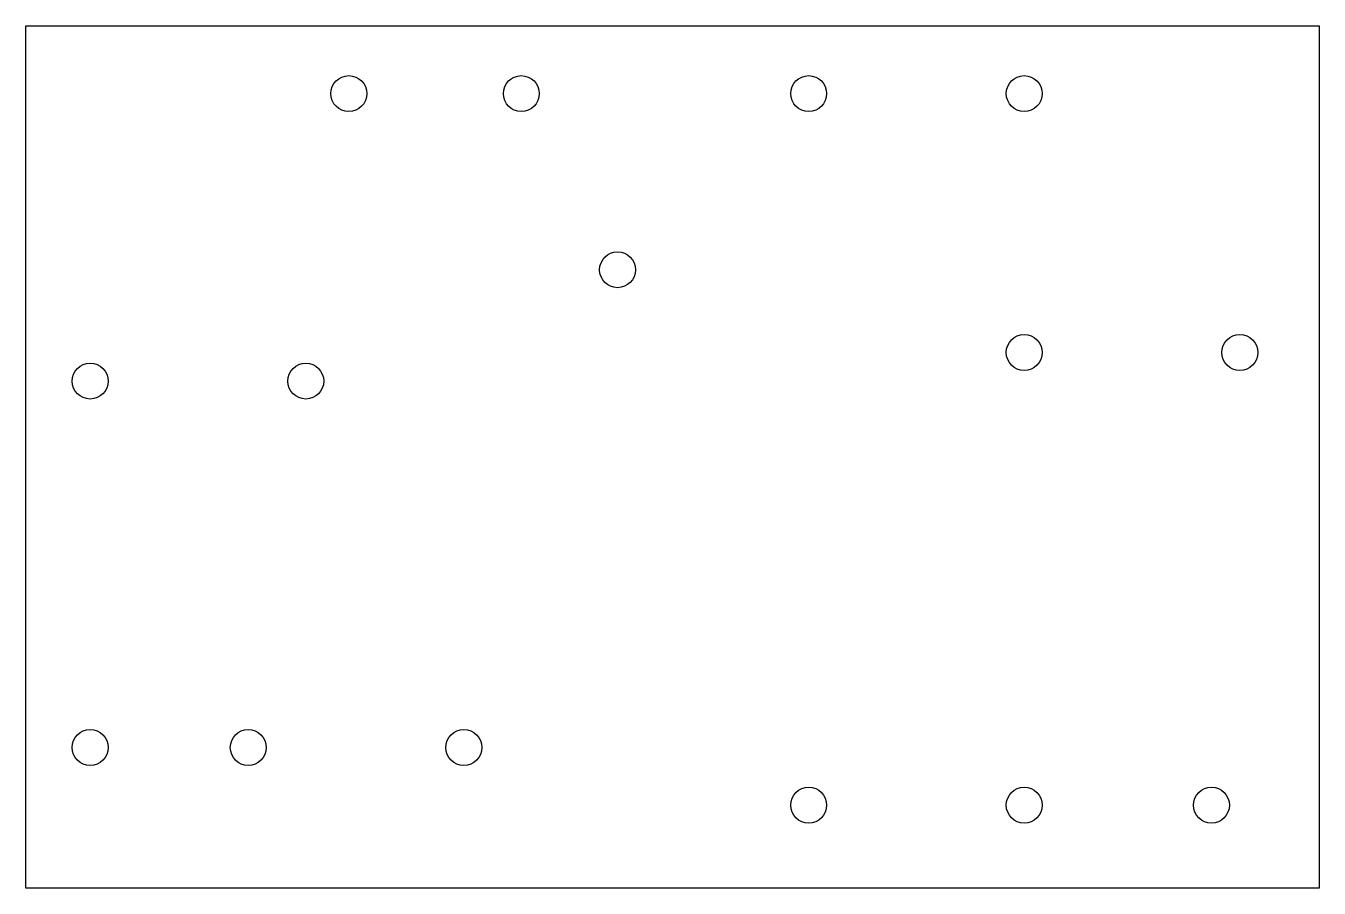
# Model space of a CAD drawing. Header units: millimetres. Extents: x 1936 to 2399, y 1075 to 1646.
# Drawn here: x 1936.5 to 2026.5, y 1074.7 to 1134.7 of the extents above.
import ezdxf

# ---------------------------------------------------------------- set-up
doc = ezdxf.new("R2010")
doc.units = ezdxf.units.MM

msp = doc.modelspace()

# ---------------------------------------------------------------- linework, layer by layer
at = {"linetype": 'Continuous'}
msp.add_lwpolyline([(1936.473, 1134.721), (2026.473, 1134.721), (2026.473, 1074.721), (1936.473, 1074.721)], close=True, dxfattribs=at)
for centre in [(1958.951, 1130.006), (1970.951, 1130.006), (1990.951, 1130.006), (2005.951, 1130.006), (1977.651, 1117.753), (2005.951, 1111.996), (2020.951, 1111.996), (1940.951, 1110.006), (1955.951, 1110.006), (1940.951, 1084.506), (1951.951, 1084.506), (1966.951, 1084.506), (1990.951, 1080.496), (2005.951, 1080.496), (2018.976, 1080.496)]:
    msp.add_circle(centre, 1.25, dxfattribs=at)

doc.saveas('drawing.dxf')
